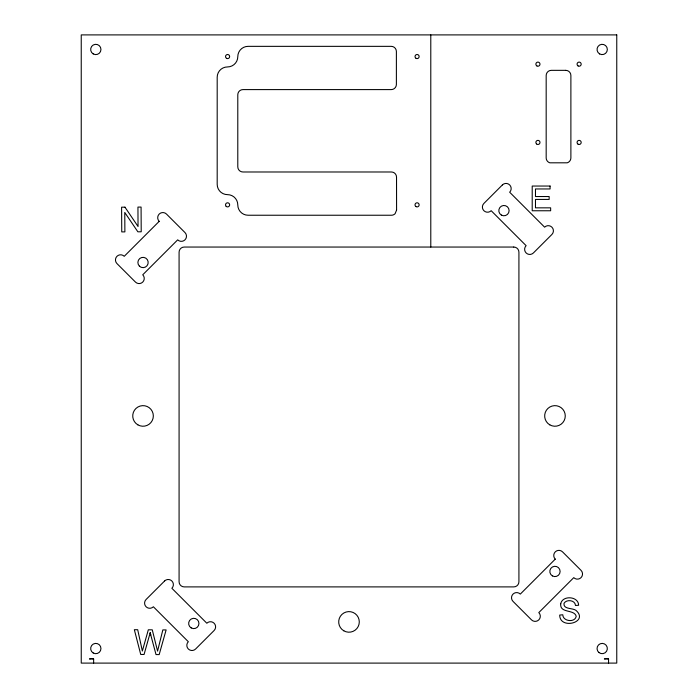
<?xml version="1.0" encoding="UTF-8"?>
<svg xmlns="http://www.w3.org/2000/svg" width="698" height="698" viewBox="0 0 698 698"><rect width="100%" height="100%" fill="white"/><g stroke="black" fill="none" stroke-linecap="round" stroke-linejoin="round"><path stroke-width="1.05" d="M150.183 632.798L144.067 654.48L140.726 654.462L134.339 629.701L137.698 629.718L142.348 651.016L148.316 629.797L152.26 629.823L157.573 651.121L162.835 629.901L166.124 629.919L159.17 654.593L156.02 654.567L150.183 632.798A74.398 74.398 0 0 0 150.742 634.979M93.637 658.982L89.449 658.982A5.148 5.148 0 0 1 93.637 658.982L93.637 663.1M608.551 658.982L604.363 658.982A5.148 5.148 0 0 1 608.551 658.982L608.551 663.1M430.788 34.9L430.788 247.048M560.73 603.753C559.517 613.586 574.288 609.031 576.216 616.29C575.108 622.878 562.841 621.482 562.78 614.79L559.7 615.06C559.752 630.181 589.278 622.319 576.077 610.471C572.63 607.731 563.12 609.581 564.01 603.334C566.427 599.05 575.248 599.983 575.492 605.489L578.633 605.253C578.485 596.127 562.448 595.062 560.73 603.753M396.586 210.081L395.103 213.693A5.148 5.148 0 0 1 391.43 215.237L248.087 215.237A10.296 10.296 0 0 1 237.791 204.942A10.296 10.296 0 0 0 227.496 194.637A10.296 10.296 0 0 1 217.191 184.342L217.191 77.242A10.296 10.296 0 0 1 227.496 66.938A10.296 10.296 0 0 0 237.791 56.643A10.296 10.296 0 0 1 248.087 46.347L391.238 46.347A5.148 5.148 0 0 1 396.385 51.495L396.385 84.449A5.148 5.148 0 0 1 391.238 89.597L242.939 89.597A5.148 5.148 0 0 0 237.791 94.745L237.791 166.831A5.148 5.148 0 0 0 242.939 171.987L391.386 171.987A5.148 5.148 0 0 1 396.534 177.126L396.586 210.081M159.205 221.345L124.244 256.297A5.148 5.148 0 0 0 116.967 256.297A5.148 5.148 0 0 0 116.967 263.582L135.464 282.079A5.148 5.148 0 0 0 142.741 282.079A5.148 5.148 0 0 0 142.741 274.794L177.693 239.842A5.148 5.148 0 0 0 184.979 239.842A5.148 5.148 0 0 0 184.979 232.556L166.482 214.059A5.148 5.148 0 0 0 159.205 214.059A5.148 5.148 0 0 0 159.205 221.345M502.385 184.935L483.897 203.432A5.148 5.148 0 0 0 483.897 210.709A5.148 5.148 0 0 0 491.174 210.709L526.126 245.67A5.148 5.148 0 0 0 526.126 252.946A5.148 5.148 0 0 0 533.412 252.946L551.909 234.449A5.148 5.148 0 0 0 551.909 227.173A5.148 5.148 0 0 0 544.623 227.173L509.671 192.22A5.148 5.148 0 0 0 509.671 184.935A5.148 5.148 0 0 0 502.385 184.935M164.588 580.989L146.091 599.486A5.148 5.148 0 0 0 146.091 606.771A5.148 5.148 0 0 0 153.377 606.771L188.329 641.724A5.148 5.148 0 0 0 188.329 649A5.148 5.148 0 0 0 195.614 649L214.112 630.503A5.148 5.148 0 0 0 214.112 623.227A5.148 5.148 0 0 0 206.826 623.227L171.874 588.274A5.148 5.148 0 0 0 171.874 580.989A5.148 5.148 0 0 0 164.588 580.989M555.259 559.142L520.307 594.094A5.148 5.148 0 0 0 513.021 594.094A5.148 5.148 0 0 0 513.021 601.379L531.518 619.876A5.148 5.148 0 0 0 538.804 619.876A5.148 5.148 0 0 0 538.804 612.591L573.756 577.639A5.148 5.148 0 0 0 581.033 577.639A5.148 5.148 0 0 0 581.033 570.362L562.536 551.865A5.148 5.148 0 0 0 555.259 551.865A5.148 5.148 0 0 0 555.259 559.142M124.959 207.166L121.6 207.184L121.749 231.902L124.881 231.884L124.768 212.462L137.864 231.806L141.214 231.788L141.075 207.07L137.942 207.088L138.047 226.492L124.959 207.166M616.762 34.9L81.238 34.9L81.247 663.1L616.762 663.1L616.762 34.9M565.738 70.341L551.324 70.341A5.148 5.148 0 0 0 546.176 75.489L546.176 157.879A5.148 5.148 0 0 0 549.841 162.809L567.221 162.809A5.148 5.148 0 0 0 570.885 157.879L570.885 75.489A5.148 5.148 0 0 0 565.738 70.341M550.085 186.043L532.208 186.043L532.208 210.761L550.652 210.761L550.652 207.838L535.479 207.838L535.479 199.427L549.152 199.427L549.152 196.531L535.479 196.531L535.479 188.957L550.085 188.957L550.085 186.043M513.772 247.048L184.228 247.048A5.148 5.148 0 0 0 179.081 252.196L179.081 581.739A5.148 5.148 0 0 0 184.228 586.896L513.772 586.896A5.148 5.148 0 0 0 518.919 581.739L518.919 252.196A5.148 5.148 0 0 0 513.772 247.048M93.235 53.921A5.148 5.148 0 0 0 100.957 49.462A5.148 5.148 0 0 0 93.235 45.004A5.148 5.148 0 0 0 93.235 53.921M416.052 58.335A2.059 2.059 0 0 0 419.14 56.555A2.059 2.059 0 0 0 416.052 54.776A2.059 2.059 0 0 0 416.052 58.335M226.135 206.311A2.059 2.059 0 0 0 229.581 205.387A2.059 2.059 0 0 0 227.051 202.865A2.059 2.059 0 0 0 226.135 206.311M226.562 58.335A2.059 2.059 0 0 0 229.651 56.555A2.059 2.059 0 0 0 226.562 54.776A2.059 2.059 0 0 0 226.562 58.335M415.79 206.46A2.059 2.059 0 0 0 419.114 205.168A2.059 2.059 0 0 0 416.331 202.935A2.059 2.059 0 0 0 415.79 206.46M599.617 53.921A5.148 5.148 0 0 0 607.339 49.462A5.148 5.148 0 0 0 599.617 45.004A5.148 5.148 0 0 0 599.617 53.921M578.101 65.944A2.059 2.059 0 0 0 581.19 64.164A2.059 2.059 0 0 0 578.101 62.375A2.059 2.059 0 0 0 578.101 65.944M578.101 144.216A2.059 2.059 0 0 0 581.19 142.427A2.059 2.059 0 0 0 578.101 140.647A2.059 2.059 0 0 0 578.101 144.216M536.902 65.944A2.059 2.059 0 0 0 539.99 64.164A2.059 2.059 0 0 0 536.902 62.375A2.059 2.059 0 0 0 536.902 65.944M536.474 143.884A2.059 2.059 0 0 0 539.92 142.959A2.059 2.059 0 0 0 537.399 140.438A2.059 2.059 0 0 0 536.474 143.884M599.024 652.595A5.148 5.148 0 0 0 607.295 649.245A5.148 5.148 0 0 0 600.263 643.765A5.148 5.148 0 0 0 599.024 652.595M93.235 652.996A5.148 5.148 0 0 0 100.957 648.538A5.148 5.148 0 0 0 93.235 644.08A5.148 5.148 0 0 0 93.235 652.996M549.815 424.855A10.296 10.296 0 0 0 565.267 415.938A10.296 10.296 0 0 0 549.815 407.021A10.296 10.296 0 0 0 549.815 424.855M137.881 424.855A10.296 10.296 0 0 0 153.333 415.938A10.296 10.296 0 0 0 137.881 407.021A10.296 10.296 0 0 0 137.881 424.855M343.852 630.826A10.296 10.296 0 0 0 359.296 621.909A10.296 10.296 0 0 0 343.852 612.984A10.296 10.296 0 0 0 343.852 630.826M191.217 627.921A5.148 5.148 0 0 0 198.947 623.462A5.148 5.148 0 0 0 191.217 619.004A5.148 5.148 0 0 0 191.217 627.921M501.382 215.089A5.148 5.148 0 0 0 509.112 210.63A5.148 5.148 0 0 0 501.382 206.172A5.148 5.148 0 0 0 501.382 215.089M552.397 575.902A5.148 5.148 0 0 0 560.119 571.444A5.148 5.148 0 0 0 552.397 566.985A5.148 5.148 0 0 0 552.397 575.902M139.391 266.139A5.148 5.148 0 0 0 148.011 263.827A5.148 5.148 0 0 0 141.703 257.518A5.148 5.148 0 0 0 139.391 266.139"/></g></svg>
